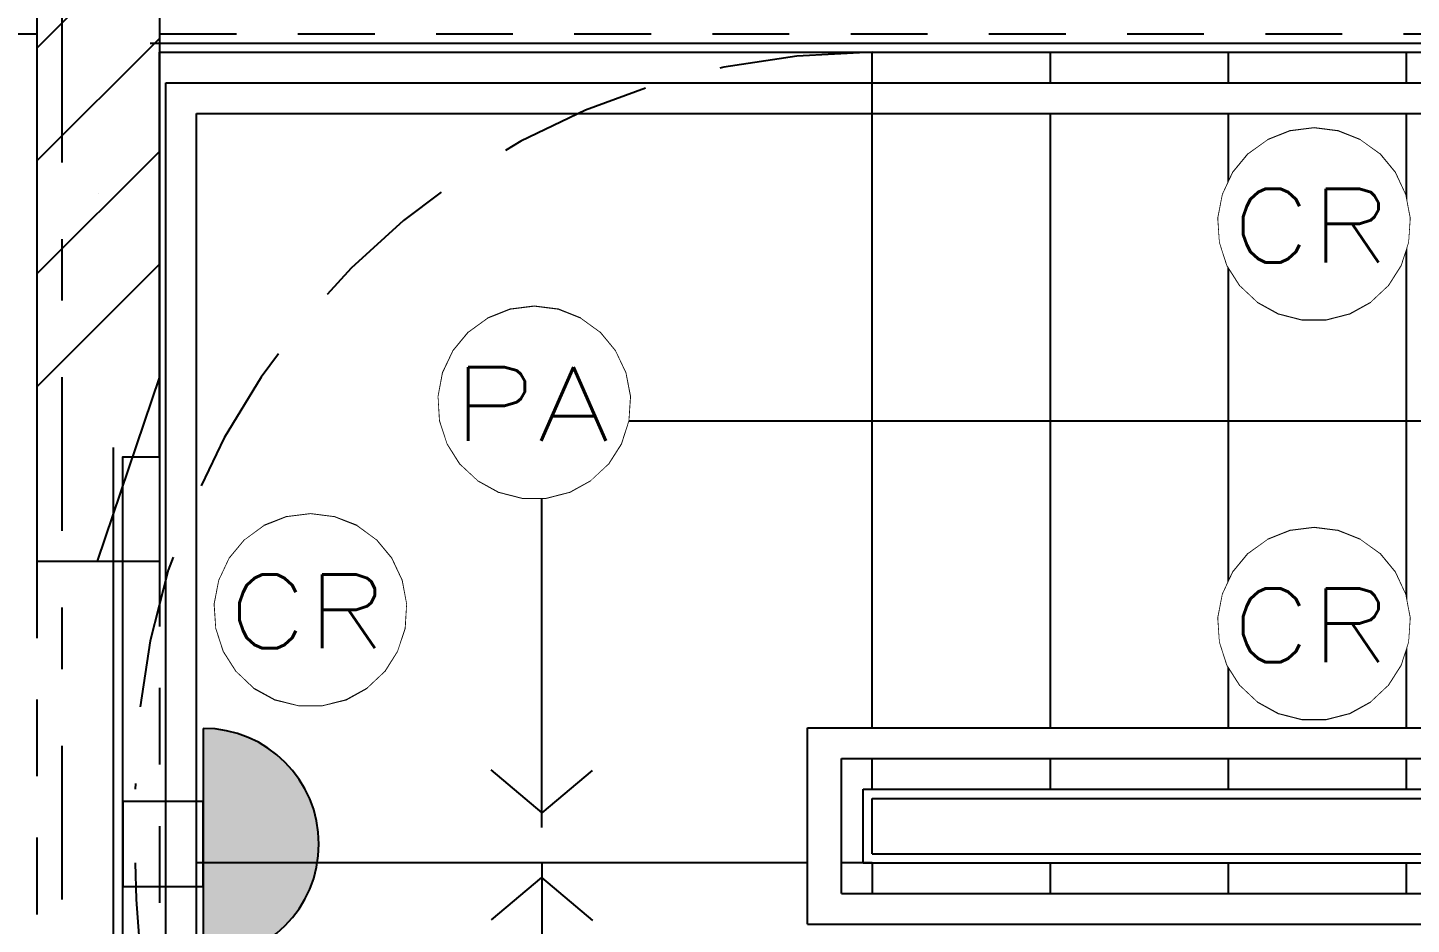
# Model space of a CAD drawing. Header units: millimetres. Extents: x 188.6 to 263.2, y 40.1 to 120.1.
# Drawn here: x 223.678 to 225.931, y 67.54 to 69 of the extents above; entities that cross this region are included whole.
import ezdxf
from ezdxf.enums import TextEntityAlignment as Align

# ---------------------------------------------------------------- set-up
doc = ezdxf.new("R2010")
doc.units = ezdxf.units.MM
doc.set_wipeout_variables(frame=1)
for name, pattern in [('ACAD_ISO14W100', [24, 12, -3, 0, -3, 0, -3, 0, -3]), ('DASHDOT2', [0.5, 0.25, -0.125, 0, -0.125]), ('HIDDEN2', [0.1875, 0.125, -0.0625]), ('XREF-TIPO$0$HIDDEN', [0.375, 0.25, -0.125])]:
    doc.linetypes.add(name, pattern=pattern)
for name, color, linetype in [('ARQ', 8, 'Continuous'), ('ESTR-PILARES', 11, 'Continuous'), ('ESTR-VIGAS', 11, 'HIDDEN2'), ('ESTRUTURA', 7, 'Continuous'), ('INC-CORRIMÃO', 7, 'Continuous'), ('INC-LE', 96, 'Continuous'), ('INC-TEXTO', 7, 'Continuous'), ('LE', 96, 'Continuous'), ('SPDA-MALHA', 162, 'ACAD_ISO14W100')]:
    doc.layers.add(name, color=color, linetype=linetype)
doc.styles.add('ROMANS', font='ROMANS.SHX', dxfattribs={"height": 0.15})
doc.styles.add('XREF-TIPO$0$MC-ROMANS', font='romans__.ttf')
doc.dimstyles.new('XREF-TIPO$0$MC-125', dxfattribs={"dimtxt": 0.225, "dimasz": 0.23, "dimexe": 0.18, "dimexo": 0.063, "dimgap": 0.1, "dimtad": 1, "dimzin": 4, "dimdsep": 46, "dimtxsty": 'XREF-TIPO$0$MC-ROMANS', "dimblk1": 'XREF-TIPO$0$BOLA', "dimblk2": 'XREF-TIPO$0$BOLA', "dimsah": 1, "dimcen": 0.01, "dimse1": 1, "dimse2": 1, "dimclrt": 2, "dimadec": 0, "dimazin": 0, "dimtfac": 1.199999999999999, "dimtix": 1, "dimtmove": 2, "dimatfit": 3, "dimldrblk": 'XREF-TIPO$0$SETA_COTA', "dimfxl": 1, "dimtvp": 2, "dimtolj": 1, "dimtzin": 4, "dimarcsym": 0})

# ---------------------------------------------------------------- blocks, each defined once
blk = doc.blocks.new('XREF-TIPO$0$BOLA')
for p, q in [((0, -1), (0, 1)), ((-1, 0), (1, 0))]:
    blk.add_line(p, q)
blk.add_circle((0, 0), 0.3)
blk = doc.blocks.new('XREF-TIPO$0$SETA_COTA')
for p, q in [((-0.4028994052335122, 0.3559843543294221), (-0.1041930648109144, 2.84e-14)), ((-0.1041930648111418, 2.84e-14), (-0.9999999999999571, 2.84e-14)), ((-0.4067395382680063, -0.3605608466692303), (-0.1041930648110281, 2.84e-14))]:
    blk.add_line(p, q)
blk = doc.blocks.new('ESTR-TP-29.09.2016')
at = {"layer": 'ESTR-PILARES'}
for p, q in [((17.74003711690068, 9.451938113753016), (17.90327411690067, 9.615175113753011)), ((17.74003711690068, 9.268090113753017), (17.94003711690067, 9.468090113753014)), ((17.74003711690068, 9.084243113753011), (17.94003711690067, 9.284243113753014)), ((17.84003711690067, 9.215175113753011), (17.84003711690067, 9.215175113753011)), ((17.74003711690068, 8.900395113753012), (17.94003711690067, 9.100395113753017)), ((17.83866536690068, 8.616310863752988), (17.94003711690067, 8.916547113753012))]:
    blk.add_line(p, q, dxfattribs=at)
blk.add_lwpolyline([(17.74003736690069, 8.616310863752988), (17.94003736690068, 8.616310863752988), (17.94003711690067, 9.615175113753011), (17.74003711690068, 9.615175113753011), (17.74003736690069, 8.616310863752988)], dxfattribs=at)
at = {"layer": 'ESTR-VIGAS'}
for points in [[(16.74003711690068, 9.47517511375301), (17.74003711690068, 9.47517511375301)], [(17.94003711690067, 9.47517511375301), (22.51003711690079, 9.47517511375301)], [(17.74003736690069, 8.616310863752988), (17.74003711690068, 7.385175113753013)], [(17.94003711690067, 7.385175113753013), (17.94003736690068, 8.616310863752988)]]:
    blk.add_lwpolyline(points, dxfattribs=at)
blk = doc.blocks.new('LE')
at = {"layer": 'INC-LE'}
blk.add_hatch(color=256, dxfattribs=at).paths.add_polyline_path([(-0.1673911083619259, 0.116248857799782), (0.1673911083619259, 0.116248857799782, 1)])
blk.add_line((-0.1673911083620396, 0.116248857799782), (0.1673911083619259, 0.116248857799782), dxfattribs=at)
blk.add_lwpolyline([(-0.06144376046415799, 0), (0.06144376046415799, 0), (0.06144376046415799, 0.116248857799782), (-0.06144376046415799, 0.116248857799782)], close=True, dxfattribs=at)
blk.add_arc((0, 0.116248857799782), 0.1673911083619757, 0, 180, dxfattribs=at)
blk = doc.blocks.new('INC-OBJETO')
at = {"color": 0}
blk.add_lwpolyline([(0, 0.002084385981675), (-0.0005183657145908, 0.002018901163143), (-0.0010041606049181, 0.0018265613595316), (-0.001426860391394, 0.0015194519880781), (-0.0017599052918532, 0.0011168698600601), (-0.0019823688703463, 0.0006441106911745), (-0.0020802729220729, 0.000130879678689), (-0.002047465775397, -0.0003905749853503), (-0.0018860088240005, -0.0008874883866258), (-0.0016060470019368, -0.0013286376286155), (-0.0012251713401138, -0.001686303682012), (-0.0007673136571263, -0.0019380130732766), (-0.0002612428350794, -0.0020679499756336), (0.0002612428350794, -0.0020679499756336), (0.0007673136571263, -0.0019380130732766), (0.0012251713401138, -0.001686303682012), (0.0016060470019368, -0.0013286376286155), (0.0018860088240005, -0.0008874883866258), (0.002047465775397, -0.0003905749853503), (0.0020802729220729, 0.000130879678689), (0.0019823688703463, 0.0006441106911745), (0.0017599052918532, 0.0011168698600601), (0.001426860391394, 0.0015194519880781), (0.0010041606049181, 0.0018265613595316), (0.0005183657145908, 0.002018901163143)], close=True, dxfattribs=at)
blk.add_wipeout([(0, 0.0020843859816750757), (-0.0005183657145907727, 0.002018901163143051), (-0.001004160604918065, 0.001826561359531658), (-0.0014268603913939828, 0.0015194519880781182), (-0.0017599052918531746, 0.0011168698600601181), (-0.0019823688703463262, 0.0006441106911745254), (-0.0020802729220729, 0.0001308796786890212), (-0.002047465775397003, -0.0003905749853502986), (-0.0018860088240005264, -0.0008874883866257424), (-0.00160604700193684, -0.0013286376286155204), (-0.0012251713401137646, -0.0016863036820119939), (-0.000767313657126342, -0.0019380130732765334), (-0.0002612428350794414, -0.0020679499756335994), (0.00026124283507944056, -0.0020679499756335994), (0.0007673136571263411, -0.0019380130732765334), (0.0012251713401137637, -0.0016863036820119952), (0.00160604700193684, -0.0013286376286155204), (0.0018860088240005264, -0.0008874883866257415), (0.0020474657753970036, -0.00039057498535029645), (0.0020802729220729, 0.00013087967868902553), (0.001982368870346324, 0.0006441106911745289), (0.0017599052918531727, 0.0011168698600601224), (0.0014268603913939787, 0.0015194519880781234), (0.001004160604918059, 0.0018265613595316622), (0.0005183657145907652, 0.002018901163143052)], dxfattribs=at)
at = {"color": 0, "style": 'ROMANS', "width": 1.285724555944463}
blk.add_attdef('OBJETO', text='', height=0.0016, dxfattribs=at).set_placement((-0.0017857136348711, -0.0008297678007211), (0.0016428851809808, -0.0008297678007211), align=Align.FIT)

msp = doc.modelspace()

# ---------------------------------------------------------------- linework, layer by layer
at = {"layer": 'ARQ'}
for p, q in [((223.877850098739, 68.97457293770776), (228.4481783549169, 68.97457293770776)), ((223.877850098739, 68.97457293770776), (228.4481783549169, 68.97457293770776)), ((225.0531784180337, 68.90956324230069), (225.0531784180337, 68.95956324230089)), ((225.0531784180337, 68.90956324230069), (225.0531784180337, 68.95956324230089)), ((225.3431784180336, 68.90956324230069), (225.3431784180336, 68.95956324230089)), ((225.3431784180336, 68.90956324230069), (225.3431784180336, 68.95956324230089)), ((225.6331784180336, 68.90956324230069), (225.6331784180336, 68.95956324230089)), ((225.6331784180336, 68.90956324230069), (225.6331784180336, 68.95956324230089)), ((225.9231784180335, 68.90956324230069), (225.9231784180335, 68.95956324230089)), ((225.9231784180335, 68.90956324230069), (225.9231784180335, 68.95956324230089)), ((223.9031784180335, 66.48958040845537), (223.9031784180335, 68.90957292669759)), ((225.0531784180337, 68.85956324230074), (225.0531784180337, 68.90956324230069)), ((225.0531784180337, 68.85956324230074), (225.0531784180337, 68.90956324230069)), ((223.9531784180333, 66.52958040845533), (223.9531784180333, 68.85957292669765)), ((225.0531784180337, 67.85956324230074), (225.0531784180337, 68.85956324230074)), ((225.0531784180337, 67.85956324230074), (225.0531784180337, 68.85956324230074)), ((225.3431784180336, 67.85956324230074), (225.3431784180336, 68.85956324230074)), ((225.3431784180336, 67.85956324230074), (225.3431784180336, 68.85956324230074)), ((225.6331784180336, 67.85956324230074), (225.6331784180336, 68.85956324230074)), ((225.6331784180336, 67.85956324230074), (225.6331784180336, 68.85956324230074)), ((225.9231784180335, 67.85956324230074), (225.9231784180335, 68.85956324230074)), ((225.9231784180335, 67.85956324230074), (225.9231784180335, 68.85956324230074)), ((223.8181790027431, 66.88441449394075), (223.8181790027431, 68.31595314083006)), ((223.8181790027431, 66.88441449394075), (223.8181790027431, 68.31595314083006)), ((225.0531784180337, 67.75956324230083), (225.0531784180337, 67.80956324230078)), ((225.0531784180337, 67.75956324230083), (225.0531784180337, 67.80956324230078)), ((225.3431784180336, 67.75956324230083), (225.3431784180336, 67.80956324230078)), ((225.3431784180336, 67.75956324230083), (225.3431784180336, 67.80956324230078)), ((225.6331784180336, 67.75956324230083), (225.6331784180336, 67.80956324230078)), ((225.6331784180336, 67.75956324230083), (225.6331784180336, 67.80956324230078)), ((225.9231784180335, 67.75956324230083), (225.9231784180335, 67.80956324230078)), ((225.9231784180335, 67.75956324230083), (225.9231784180335, 67.80956324230078)), ((225.0381784180338, 67.63956324230071), (225.0381784180338, 67.75956324230083)), ((225.0381784180338, 67.75956324230083), (227.0981784180332, 67.75956324230083)), ((225.0381784180338, 67.63956324230071), (225.0381784180338, 67.75956324230083)), ((225.0381784180338, 67.75956324230083), (227.0981784180332, 67.75956324230083)), ((225.0531784180337, 67.65456324230081), (225.0531784180337, 67.74456324230071)), ((225.0531784180337, 67.74456324230071), (227.0831784180334, 67.74456324230071)), ((225.0531784180337, 67.65456324230081), (225.0531784180337, 67.74456324230071)), ((225.0531784180337, 67.74456324230071), (227.0831784180334, 67.74456324230071)), ((225.0531784180337, 67.65456324230081), (227.0831784180334, 67.65456324230081)), ((225.0531784180337, 67.65456324230081), (227.0831784180334, 67.65456324230081)), ((224.9478502059203, 67.63957292669761), (223.9531784180333, 67.63957292669761)), ((224.9478502059203, 67.63957292669761), (223.9531784180333, 67.63957292669761)), ((225.0531784180337, 67.63956324230071), (225.0031784180336, 67.63956324230092)), ((225.0531784180337, 67.63956324230071), (225.0031784180336, 67.63956324230092)), ((225.0381784180338, 67.63956324230071), (227.0981784180332, 67.63956324230071)), ((225.0381784180338, 67.63956324230071), (227.0981784180332, 67.63956324230071)), ((225.0531784180337, 67.63956324230071), (225.0531784180337, 67.58956324230076)), ((225.0531784180337, 67.63956324230071), (225.0531784180337, 67.58956324230076)), ((225.3431784180336, 67.58956324230076), (225.3431784180336, 67.63956324230071)), ((225.3431784180336, 67.58956324230076), (225.3431784180336, 67.63956324230071)), ((225.6331784180336, 67.58956324230076), (225.6331784180336, 67.63956324230071)), ((225.6331784180336, 67.58956324230076), (225.6331784180336, 67.63956324230071)), ((225.9231784180335, 67.58956324230076), (225.9231784180335, 67.63956324230071)), ((225.9231784180335, 67.58956324230076), (225.9231784180335, 67.63956324230071))]:
    msp.add_line(p, q, dxfattribs=at)
msp.add_lwpolyline([(223.833179002743, 66.89941449394087), (223.833179002743, 68.30095314082996), (223.8928500987388, 68.30095314082996), (223.8928500987388, 68.95957494192453), (228.4330831049033, 68.95957495298558), (228.4330831049033, 68.84940873781579), (229.2931776603435, 68.84940873781579), (229.2931776603435, 67.52957292669997)], dxfattribs=at)
msp.add_lwpolyline([(223.833179002743, 66.89941449394087), (223.833179002743, 68.30095314082996), (223.8928500987388, 68.30095314082996), (223.8928500987388, 68.95957494192453), (228.4330831049033, 68.95957495298558), (228.4330831049033, 68.84940873781579), (229.2931776603435, 68.84940873781579), (229.2931776603435, 67.52957292669997)], dxfattribs=at)
at = {"layer": 'ARQ', "linetype": 'XREF-TIPO$0$HIDDEN'}
for centre, radius, start, end in [((225.0531784180337, 67.75957292669771), 1.200000000000001, 90, 180), ((225.0531784180337, 67.75957292669771), 1.200000000000001, 90, 180), ((225.0446775424172, 67.6410426319585), 1.191500030818689, 180.0706738797825, 270.4087859123695), ((225.0446775424172, 67.6410426319585), 1.191500030818689, 180.0706738797825, 270.4087859123695)]:
    msp.add_arc(centre, radius, start, end, dxfattribs=at)
at = {"layer": 'INC-CORRIMÃO'}
for p, q in [((223.9031784180335, 68.90957292669759), (227.3831784180336, 68.90957292669759)), ((223.9031784180335, 66.48958040845537), (223.9031784180335, 68.90957292669759)), ((223.9031784180335, 68.90957292669759), (227.3831784180336, 68.90957292669759)), ((223.9531784180333, 68.85957292669765), (227.3831784180336, 68.85957292669765)), ((223.9531784180333, 66.52958040845533), (223.9531784180333, 68.85957292669765)), ((223.9531784180333, 68.85957292669765), (227.3831784180336, 68.85957292669765)), ((224.9478502059203, 67.5395729266977), (224.9478502059203, 67.85957292669764)), ((224.9478502059203, 67.85957292669764), (227.1778502059203, 67.85957292669764)), ((224.9478502059203, 67.5395729266977), (224.9478502059203, 67.85957292669764)), ((224.9478502059203, 67.85957292669764), (227.1778502059203, 67.85957292669764)), ((225.0031784180336, 67.58956324230076), (225.0031784180336, 67.80956324230078)), ((225.0031784180336, 67.80956324230078), (227.1331784180336, 67.80956324230078)), ((225.0031784180336, 67.58956324230076), (225.0031784180336, 67.80956324230078)), ((225.0031784180336, 67.80956324230078), (227.1331784180336, 67.80956324230078)), ((225.0031784180336, 67.58956324230076), (227.1331784180336, 67.58956324230076)), ((225.0031784180336, 67.58956324230076), (227.1331784180336, 67.58956324230076)), ((224.9478502059203, 67.5395729266977), (227.1778502059203, 67.5395729266977)), ((224.9478502059203, 67.5395729266977), (227.1778502059203, 67.5395729266977))]:
    msp.add_line(p, q, dxfattribs=at)
at = {"layer": 'SPDA-MALHA', "linetype": 'DASHDOT2'}
msp.add_line((223.7339941247607, 69.03025535555311), (223.7339941247607, 66.34159854045933), dxfattribs=at)

# ---------------------------------------------------------------- block references
at = {"layer": 'ESTRUTURA'}
msp.add_blockref('ESTR-TP-29.09.2016', (205.9531305085538, 59.51441928844795), dxfattribs=at)
at = {"layer": 'LE', "xscale": 1.125, "yscale": 1.125, "zscale": 1.125, "rotation": 270}
msp.add_blockref('LE', (223.833179002743, 67.67036242771957), dxfattribs=at)

# ---------------------------------------------------------------- leaders
at = {"layer": 'ARQ'}
for points in [[(224.5151217871255, 67.6973765125474), (224.5151217871255, 68.35957292669765), (227.0778502059204, 68.35957292669765)], [(224.5151217871255, 67.6973765125474), (224.5151217871255, 68.35957292669765), (227.0778502059204, 68.35957292669765)], [(224.5151217871255, 67.63957292669782), (224.5151217871255, 67.0395729266977), (227.0778502059204, 67.0395729266977)], [(224.5151217871255, 67.63957292669782), (224.5151217871255, 67.0395729266977), (227.0778502059204, 67.0395729266977)]]:
    msp.add_leader(points, dimstyle='XREF-TIPO$0$MC-125', override={"dimgap": 0.1, "dimtad": 0}, dxfattribs=at)

# ---------------------------------------------------------------- next in the draw order: block references
at = {"layer": 'INC-TEXTO'}
ref = msp.add_blockref('INC-OBJETO', (225.7723940090027, 68.6795550490904), dxfattribs=dict(at, xscale=75, yscale=75, zscale=75))
ref.add_attrib('OBJETO', 'CR', dxfattribs={"layer": '0', "height": 0.12, "style": 'ROMANS', "width": 1.153855370718286}).set_placement((225.6384654863873, 68.61732246403635), (225.895610397576, 68.61732246403635), align=Align.FIT)
ref = msp.add_blockref('INC-OBJETO', (224.5028675609758, 68.38904952712619), dxfattribs=dict(at, xscale=75, yscale=75, zscale=75))
ref.add_attrib('OBJETO', 'PA', dxfattribs={"layer": '0', "height": 0.12, "style": 'ROMANS', "width": 1.184219985738366}).set_placement((224.3689390383604, 68.3268169420721), (224.6260839495493, 68.3268169420721), align=Align.FIT)
ref = msp.add_blockref('INC-OBJETO', (224.1385154039509, 68.05127555952717), dxfattribs=dict(at, xscale=75, yscale=75, zscale=75))
ref.add_attrib('OBJETO', 'CR', dxfattribs={"layer": '0', "height": 0.12, "style": 'ROMANS', "width": 1.153855370718541}).set_placement((224.0045868813354, 67.98904297447311), (224.2617317925241, 67.98904297447311), align=Align.FIT)
ref = msp.add_blockref('INC-OBJETO', (225.7723940090027, 68.02880947186085), dxfattribs=dict(at, xscale=75, yscale=75, zscale=75))
ref.add_attrib('OBJETO', 'CR', dxfattribs={"layer": '0', "height": 0.12, "style": 'ROMANS', "width": 1.153855370718286}).set_placement((225.6384654863873, 67.9665768868068), (225.895610397576, 67.9665768868068), align=Align.FIT)

doc.saveas('drawing.dxf')
